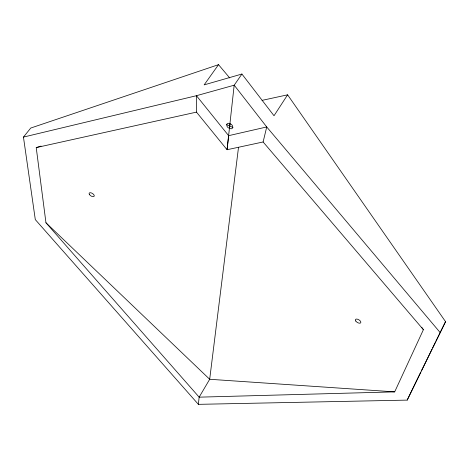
<?xml version="1.0" encoding="UTF-8"?>
<svg xmlns="http://www.w3.org/2000/svg" width="469" height="469" viewBox="0 0 469 469"><rect width="100%" height="100%" fill="white"/><g stroke="black" fill="none" stroke-linecap="round" stroke-linejoin="round"><path stroke-width="0.7" d="M262.042 100.372L287.608 94.82L445.55 321.664L407.192 400.11L198.364 404.342L199.149 397.161L209.684 379.28L238.516 147.319M229.505 128.33L230.009 123.746C225.63 121.489 225.853 127.674 229.505 128.33C233.884 130.593 233.668 124.396 230.009 123.746M198.364 404.342L35.304 219.615L23.45 137.095L196.452 95.705L228.643 135.67L227.06 149.728L263.115 141.972L423.401 329.684L394.681 391.867L199.149 397.161L45.956 222.763L36.224 147.6L41.102 146.07M263.115 141.972L266.726 126.958L234.213 85.194L196.452 95.705L196.482 112.12L227.06 149.728L234.172 85.252L241.916 74.032L274.013 115.749L287.608 94.82M407.192 400.11L420.74 372.146M421.385 370.832L432.013 349.2M432.658 347.887L435.238 342.646M435.883 341.332L445.55 321.664M229.71 77.942L218.525 64.658L204.15 84.877L241.916 74.032M23.45 137.095L30.737 128.049L218.525 64.658M228.643 135.67L266.726 126.958L440.327 332.756M36.224 147.6L196.482 112.12M394.681 391.867L209.684 379.28L45.956 222.763M226.504 124.584L233.017 127.504M421.707 327.303L423.401 329.684M355.783 321.048A3.078 1.53 31.7 0 0 360.52 322.977A3.078 1.53 31.7 0 0 358.035 319.383A3.078 1.53 31.7 0 0 355.783 321.048M89.491 194.617A2.92 1.448 32.1 0 0 93.97 196.435A2.92 1.448 32.1 0 0 91.578 193.017A2.92 1.448 32.1 0 0 89.491 194.617"/></g></svg>
